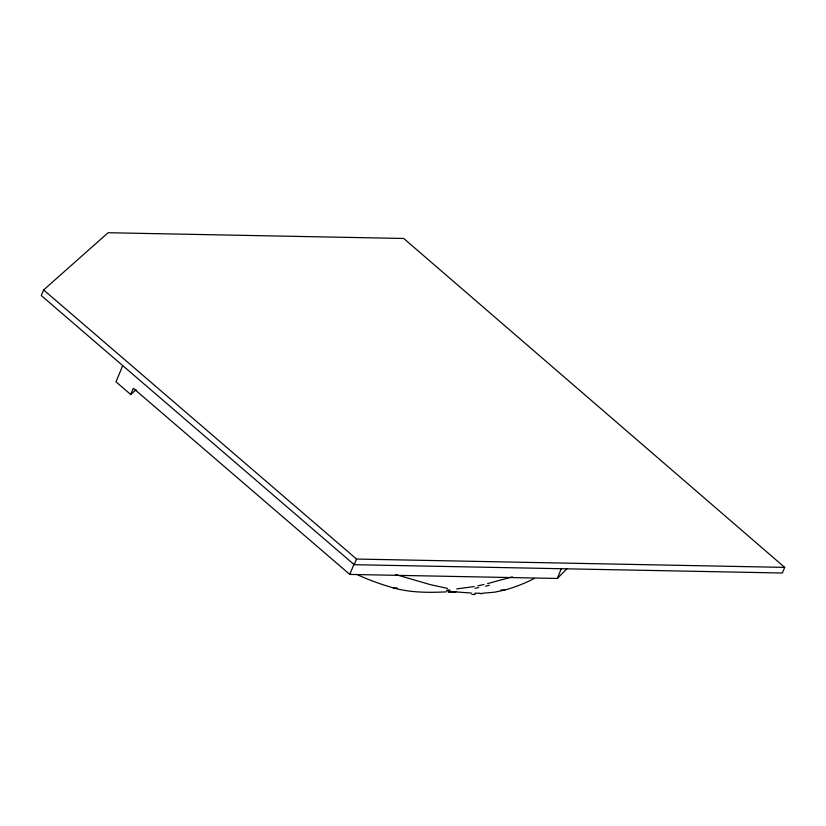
<?xml version="1.0" encoding="UTF-8"?>
<svg xmlns="http://www.w3.org/2000/svg" width="826" height="826" viewBox="0 0 826 826"><rect width="100%" height="100%" fill="white"/><g stroke="black" fill="none" stroke-linecap="round" stroke-linejoin="round"><path stroke-width="1.24" d="M122.527 366.083L116.001 381.849L130.714 394.498L136.104 389.717M130.714 394.498L133.306 388.251L349.78 574.421L557.282 578.458L567.286 568.484M349.78 574.421L354.127 563.91M354.22 564.695L356.553 559.057L784.7 567.39L782.367 573.017L354.22 564.695L41.3 295.574L43.633 289.947L356.553 559.057M557.282 578.458L561.443 568.402M43.644 289.936L108.103 232.726L403.749 238.477L784.7 567.39M534.319 578.458A190.827 141.143 22.5 0 1 504.789 590.063L494.547 592.201L482.518 593.223M487.588 583.59L509.962 577.529A190.827 141.143 22.5 0 0 512.378 576.847M483.964 584.467L477.872 585.83M474.186 586.574L456.675 588.917M446.081 591.881C428.415 592.727 410.439 592.696 393.29 587.875A190.889 141.184 22.5 0 1 357.865 574.937M480.319 593.264L474.816 593.202M393.29 587.875L397.13 587.947M500.938 589.971L504.779 590.043M455.745 591.901L471.491 593.068M447.527 588.391L430.542 584.694L398.473 575.361A190.889 141.184 22.5 0 1 395.633 574.555M456.138 591.757A48.362 39.824 -29.3 0 1 446.536 590.745M478.708 587.554A183.589 127.638 2.6 0 1 474.981 588.329M489.25 585.283A162.278 71.934 -4.9 0 1 485.543 586.192M482.56 593.574A162.278 135.96 73.8 0 1 480.36 593.636M475.146 594.493A183.589 137.746 45.7 0 1 471.811 594.39M448.373 592.325A44.181 16.995 -6.7 0 1 455.312 592.397M447.072 590.074A64.098 20.753 -5.9 0 1 449.85 590.022"/></g></svg>
